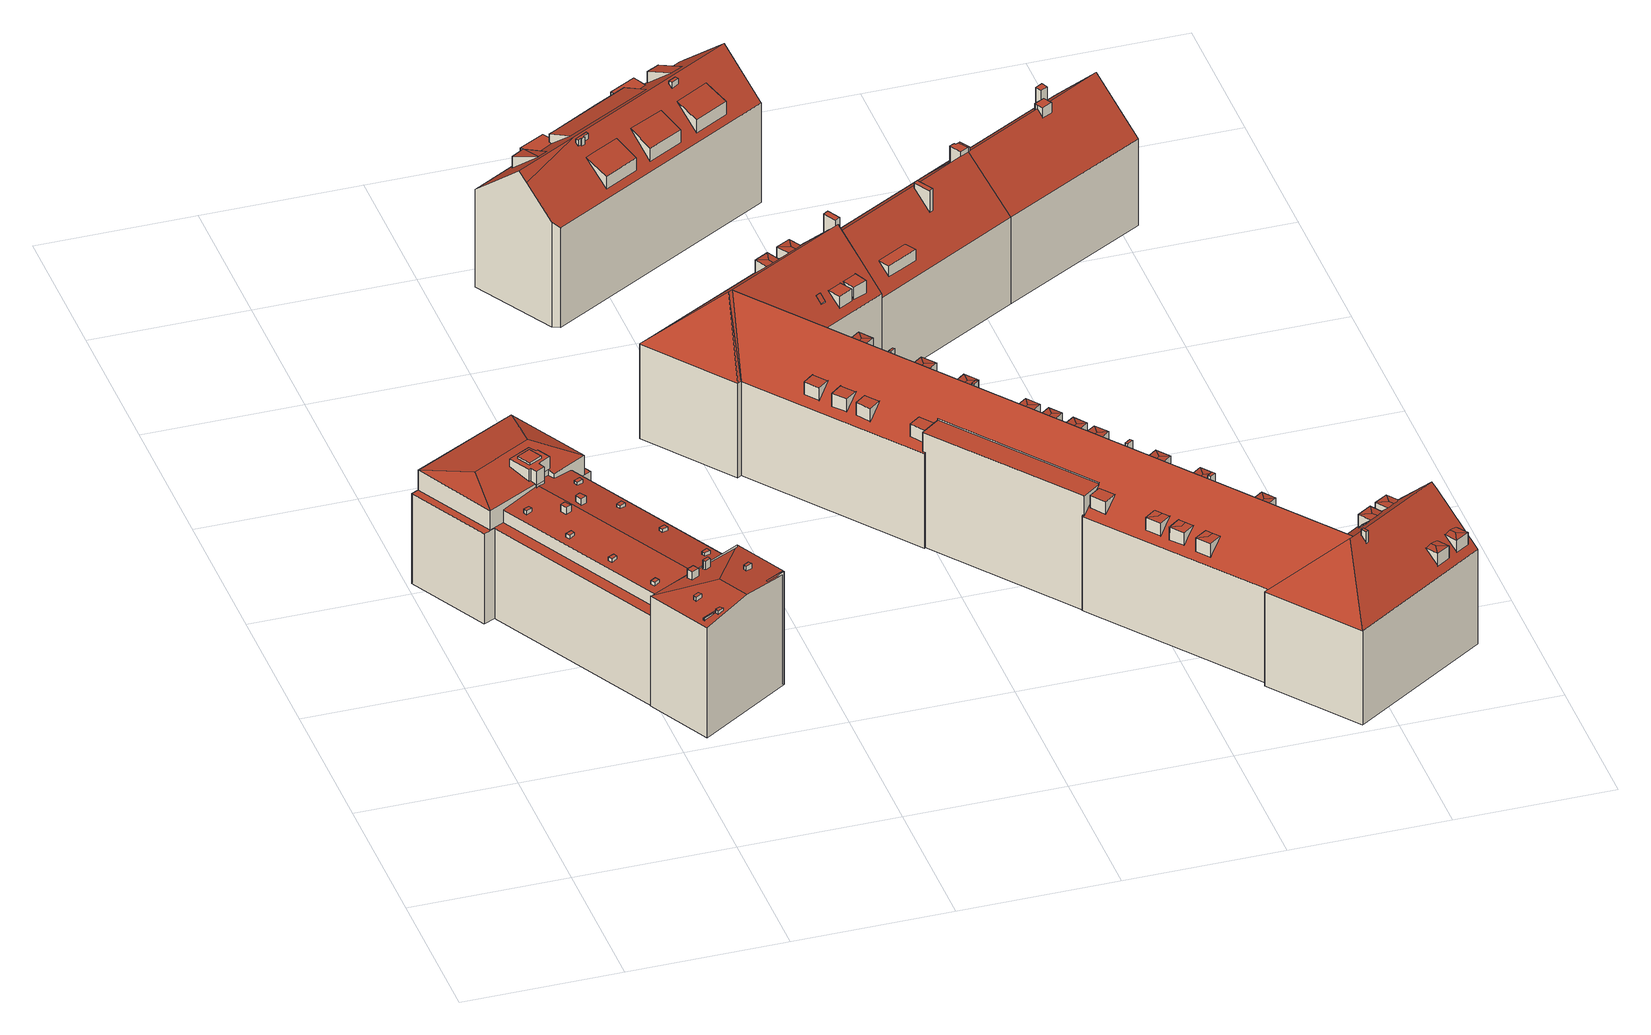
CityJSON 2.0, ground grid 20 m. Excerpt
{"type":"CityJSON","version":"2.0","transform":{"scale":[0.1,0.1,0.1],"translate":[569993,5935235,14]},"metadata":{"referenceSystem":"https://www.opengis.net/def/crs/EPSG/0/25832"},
"CityObjects":{
"building1":{"type":"Building","attributes":{"Grundfläche 2D":"685.254856","Grundhöhe NN":"14.426"},"children":["building1-1","building1-2","building1-3","building1-4","building1-5","building1-6","building1-7","building1-8","building1-9","building1-10","building1-11","building1-12","building1-13","building1-14","building1-15","building1-16","building1-17"],"geometry":[{"type":"MultiSurface","lod":"3","boundaries":[[[0,1,2,3,4,5,6,7,8,9,10,11],[12,13,14,15]],[[16,17,18,19]],[[19,18,20]],[[21,17,16]],[[22,20,18,17,21,23,24,25,26,27,28,29,30,31,32,33]],[[34,35,36,37,38,39,40,41,42,43]],[[34,44,45,36,35]],[[45,46,37,36]],[[47,48,49,50,51,52,53,54,55,56]],[[57,58,59,49,48,47,60,61]],[[62,63,64,65,66,67,68,69]],[[70,71,72,73,74,75,76,77]],[[1,0,28,27]],[[27,26,2,1]],[[25,24,78,4,3,2,26]],[[78,79,5,4]],[[79,80,6,5]],[[33,32,8,7,6,80]],[[9,8,32,31]],[[31,30,10,9]],[[29,11,10,30]],[[29,28,0,11]],[[43,42,81,82]],[[43,82,83,69,34]],[[42,41,84,81]],[[51,50,49,59,76,75,85,86,45,44,34,69,68]],[[46,45,86,87]],[[41,40,39,38,37,46,87,84]],[[62,69,83,88]],[[63,62,88,89]],[[64,63,89,90]],[[65,64,90,91]],[[72,71,92,93]],[[73,72,93,94]],[[74,73,94,95]],[[75,74,95,85]],[[16,19,65,91,92,71]],[[16,71,70,21]],[[58,57,61,24,23,21,70,77]],[[24,61,60,78]],[[79,78,60,47,56]],[[79,56,55,80]],[[80,55,54,33]],[[33,54,53,22]],[[67,66,20,22,53,52]],[[20,66,65,19]],[[58,77,76,59]],[[51,68,67,52]],[[89,88,83,82,81,84,87,86,85,95,94,93,92,91,90]]],"semantics":{"surfaces":[{"type":"RoofSurface"},{"type":"WallSurface"},{"type":"GroundSurface"}],"values":[0,0,0,0,0,0,0,0,0,0,0,0,1,1,1,1,1,1,1,1,1,1,1,1,1,1,1,1,1,1,1,1,1,1,1,1,1,1,1,1,1,1,1,1,1,1,1,1,2]}}]},
"building1-1":{"type":"BuildingInstallation","parents":["building1"],"geometry":[{"type":"MultiSurface","lod":"3","boundaries":[[[96,97,98,99]],[[99,98,100,101]],[[96,99,101,102]],[[97,96,102,103]],[[98,97,103,100]]],"semantics":{"surfaces":[{"type":"RoofSurface"},{"type":"WallSurface"}],"values":[0,1,1,1,1]}}]},
"building1-2":{"type":"BuildingInstallation","parents":["building1"],"geometry":[{"type":"MultiSurface","lod":"3","boundaries":[[[104,105,106,107]],[[107,106,108,109]],[[104,107,109,110]],[[105,104,110,111]],[[106,105,111,108]]],"semantics":{"surfaces":[{"type":"RoofSurface"},{"type":"WallSurface"}],"values":[0,1,1,1,1]}}]},
"building1-3":{"type":"BuildingInstallation","parents":["building1"],"geometry":[{"type":"MultiSurface","lod":"3","boundaries":[[[112,113,114,115]],[[115,114,116,117]],[[112,115,117,118]],[[113,112,118,119]],[[114,113,119,116]]],"semantics":{"surfaces":[{"type":"RoofSurface"},{"type":"WallSurface"}],"values":[0,1,1,1,1]}}]},
"building1-4":{"type":"BuildingInstallation","parents":["building1"],"geometry":[{"type":"MultiSurface","lod":"3","boundaries":[[[120,121,122,123]],[[123,122,124,125]],[[120,123,125,126]],[[121,120,126,127]],[[122,121,127,124]]],"semantics":{"surfaces":[{"type":"RoofSurface"},{"type":"WallSurface"}],"values":[0,1,1,1,1]}}]},
"building1-5":{"type":"BuildingInstallation","parents":["building1"],"geometry":[{"type":"MultiSurface","lod":"3","boundaries":[[[128,129,130,131]],[[131,130,132,133]],[[128,131,133,134]],[[134,135,129,128]],[[135,132,130,129]]],"semantics":{"surfaces":[{"type":"RoofSurface"},{"type":"WallSurface"}],"values":[0,1,1,1,1]}}]},
"building1-6":{"type":"BuildingInstallation","parents":["building1"],"geometry":[{"type":"MultiSurface","lod":"3","boundaries":[[[136,137,138,139]],[[139,138,140,141]],[[136,139,141,142]],[[137,136,142,143]],[[138,137,143,140]]],"semantics":{"surfaces":[{"type":"RoofSurface"},{"type":"WallSurface"}],"values":[0,1,1,1,1]}}]},
"building1-7":{"type":"BuildingInstallation","parents":["building1"],"geometry":[{"type":"MultiSurface","lod":"3","boundaries":[[[144,145,146,147]],[[147,146,148,149]],[[144,147,149,150]],[[145,144,150,151]],[[146,145,151,148]]],"semantics":{"surfaces":[{"type":"RoofSurface"},{"type":"WallSurface"}],"values":[0,1,1,1,1]}}]},
"building1-8":{"type":"BuildingInstallation","parents":["building1"],"geometry":[{"type":"MultiSurface","lod":"3","boundaries":[[[152,153,154,155]],[[155,154,156,157]],[[152,155,157,158]],[[153,152,158,159]],[[154,153,159,156]]],"semantics":{"surfaces":[{"type":"RoofSurface"},{"type":"WallSurface"}],"values":[0,1,1,1,1]}}]},
"building1-9":{"type":"BuildingInstallation","parents":["building1"],"geometry":[{"type":"MultiSurface","lod":"3","boundaries":[[[160,161,162,163]],[[163,162,164,165]],[[160,163,165,166]],[[161,160,166,167]],[[162,161,167,164]]],"semantics":{"surfaces":[{"type":"RoofSurface"},{"type":"WallSurface"}],"values":[0,1,1,1,1]}}]},
"building1-10":{"type":"BuildingInstallation","parents":["building1"],"geometry":[{"type":"MultiSurface","lod":"3","boundaries":[[[168,169,170,171]],[[171,170,172,173]],[[168,171,173,174]],[[169,168,174,175]],[[170,169,175,172]]],"semantics":{"surfaces":[{"type":"RoofSurface"},{"type":"WallSurface"}],"values":[0,1,1,1,1]}}]},
"building1-11":{"type":"BuildingInstallation","parents":["building1"],"geometry":[{"type":"MultiSurface","lod":"3","boundaries":[[[176,177,178,179]],[[179,178,180,181]],[[181,182,176,179]],[[177,176,182,183]],[[183,180,178,177]]],"semantics":{"surfaces":[{"type":"RoofSurface"},{"type":"WallSurface"}],"values":[0,1,1,1,1]}}]},
"building1-12":{"type":"BuildingInstallation","parents":["building1"],"geometry":[{"type":"MultiSurface","lod":"3","boundaries":[[[184,185,186,187]],[[187,186,188,189]],[[184,187,189,190]],[[185,184,190,191]],[[186,185,191,188]]],"semantics":{"surfaces":[{"type":"RoofSurface"},{"type":"WallSurface"}],"values":[0,1,1,1,1]}}]},
"building1-13":{"type":"BuildingInstallation","parents":["building1"],"geometry":[{"type":"MultiSurface","lod":"3","boundaries":[[[192,193,194,195]],[[196,197,193,192]],[[194,193,197,198]],[[198,199,195,194]],[[196,192,195,199,200]]],"semantics":{"surfaces":[{"type":"RoofSurface"},{"type":"WallSurface"}],"values":[0,1,1,1,1]}}]},
"building1-14":{"type":"BuildingInstallation","parents":["building1"],"geometry":[{"type":"MultiSurface","lod":"3","boundaries":[[[201,202,203,204]],[[204,203,205,206]],[[201,204,206,207]],[[202,201,207,208]],[[203,202,208,205]]],"semantics":{"surfaces":[{"type":"RoofSurface"},{"type":"WallSurface"}],"values":[0,1,1,1,1]}}]},
"building1-15":{"type":"BuildingInstallation","parents":["building1"],"geometry":[{"type":"MultiSurface","lod":"3","boundaries":[[[209,210,211,210,199,198,212,213,214,215]],[[216,217,218,219,220,221,222,223]],[[224,225,39,226,227,223,222,221,220,219]],[[40,228,216,223]],[[40,223,227]],[[218,217,216,228,229,230]],[[214,231,209,215]],[[210,209,231,232]],[[232,233,211,210]],[[233,232,200,199,210,211]]],"semantics":{"surfaces":[{"type":"RoofSurface"},{"type":"WallSurface"}],"values":[0,0,1,1,1,1,1,1,1,1]}}]},
"building1-16":{"type":"BuildingInstallation","parents":["building1"],"geometry":[{"type":"MultiSurface","lod":"3","boundaries":[[[234,235,236,237]],[[237,236,238,239]],[[234,237,239,240]],[[235,234,240,241]],[[236,235,241,238]]],"semantics":{"surfaces":[{"type":"RoofSurface"},{"type":"WallSurface"}],"values":[0,1,1,1,1]}}]},
"building1-17":{"type":"BuildingInstallation","parents":["building1"],"geometry":[{"type":"MultiSurface","lod":"3","boundaries":[[[242,243,244,245]],[[243,242,14,13]],[[244,243,13,12]],[[245,244,12,15]],[[242,245,15,14]]],"semantics":{"surfaces":[{"type":"RoofSurface"},{"type":"WallSurface"}],"values":[0,1,1,1,1]}}]},
"building2":{"type":"Building","attributes":{"Grundfläche 2D":"443.828405","Grundhöhe NN":"14.239"},"children":["building2-1","building2-2","building2-3","building2-4","building2-5","building2-6","building2-7"],"geometry":[{"type":"MultiSurface","lod":"3","boundaries":[[[246,247,248,249]],[[250,251,252]],[[251,250,253,254,255,256,257],[258,249,248,259],[260,261,262,263,264],[265,266,267,268]],[[269,270,271,272,273,274,275,276,277,278,252,251,257,279,280,281],[282,283,284,285,286,287,288,289,290,291,292,293]],[[294,282,293,295,296,297]],[[262,298,299,264,263]],[[300,301,268,267]],[[248,247,259]],[[258,246,249]],[[258,259,247,246]],[[286,285,302,303,294,297,296,295,304,305,290,289]],[[283,282,294,303]],[[292,304,295,293]],[[264,299,260]],[[298,262,261]],[[299,298,261,260]],[[301,300,266,265]],[[265,268,301]],[[300,267,266]],[[253,250,252,278,277,306,307]],[[254,253,307,308]],[[255,254,308,309]],[[310,279,257,256,255,309,311]],[[280,279,310,312]],[[281,280,312,313]],[[269,281,313,314]],[[270,269,314,315]],[[271,270,315,316]],[[272,271,316,317]],[[273,272,317,318]],[[274,273,318,319]],[[275,274,319,320]],[[276,275,320,321]],[[277,276,321,306]],[[308,307,306,321,320,319,318,317,316,315,314,313,312,310,311,309]]],"semantics":{"surfaces":[{"type":"RoofSurface"},{"type":"WallSurface"},{"type":"GroundSurface"}],"values":[0,0,0,0,0,0,0,1,1,1,1,1,1,1,1,1,1,1,1,1,1,1,1,1,1,1,1,1,1,1,1,1,1,1,2]}}]},
"building2-1":{"type":"BuildingInstallation","parents":["building2"],"geometry":[{"type":"MultiSurface","lod":"3","boundaries":[[[322,323,288,287]],[[286,289,323,322]],[[289,288,323]],[[286,322,287]]],"semantics":{"surfaces":[{"type":"RoofSurface"},{"type":"WallSurface"}],"values":[0,1,1,1]}}]},
"building2-2":{"type":"BuildingInstallation","parents":["building2"],"geometry":[{"type":"MultiSurface","lod":"3","boundaries":[[[324,325,283,303,302,326,327]],[[285,273,274,326,302]],[[274,275,327,326]],[[275,276,325,324,327]]],"semantics":{"surfaces":[{"type":"RoofSurface"},{"type":"WallSurface"}],"values":[0,1,1,1]}}]},
"building2-3":{"type":"BuildingInstallation","parents":["building2"],"geometry":[{"type":"MultiSurface","lod":"3","boundaries":[[[328,329,330,331]],[[330,332,333,331]],[[333,334,328,331]],[[329,328,334,335]],[[335,332,330,329]]],"semantics":{"surfaces":[{"type":"RoofSurface"},{"type":"WallSurface"}],"values":[0,1,1,1,1]}}]},
"building2-4":{"type":"BuildingInstallation","parents":["building2"],"geometry":[{"type":"MultiSurface","lod":"3","boundaries":[[[336,337,338,339]],[[339,340,336]],[[337,341,338]],[[340,342,336]],[[337,336,342,341]]],"semantics":{"surfaces":[{"type":"RoofSurface"},{"type":"WallSurface"}],"values":[0,0,1,1,1]}}]},
"building2-5":{"type":"BuildingInstallation","parents":["building2"],"geometry":[{"type":"MultiSurface","lod":"3","boundaries":[[[343,344,345,346,347,348,349,350]],[[351,352,345,344]],[[352,353,346,345]],[[347,346,353,354]],[[354,355,348,347]],[[355,356,349,348]],[[356,357,350,349]],[[343,350,357,358]],[[358,351,344,343]]],"semantics":{"surfaces":[{"type":"RoofSurface"},{"type":"WallSurface"}],"values":[0,1,1,1,1,1,1,1,1]}}]},
"building2-6":{"type":"BuildingInstallation","parents":["building2"],"geometry":[{"type":"MultiSurface","lod":"3","boundaries":[[[359,360,361,362]],[[360,363,361]],[[362,364,359]],[[360,359,364,363]]],"semantics":{"surfaces":[{"type":"RoofSurface"},{"type":"WallSurface"}],"values":[0,1,1,1]}}]},
"building2-7":{"type":"BuildingInstallation","parents":["building2"],"geometry":[{"type":"MultiSurface","lod":"3","boundaries":[[[304,292,365,366,367,305]],[[269,270,366,365]],[[270,271,367,366]],[[271,272,290,305,367]]],"semantics":{"surfaces":[{"type":"RoofSurface"},{"type":"WallSurface"}],"values":[0,1,1,1]}}]},
"building3":{"type":"Building","attributes":{"Grundfläche 2D":"1635.325269","Grundhöhe NN":"14.559"},"children":["building3-1","building3-2","building3-3","building3-4","building3-5","building3-6","building3-7","building3-8","building3-9","building3-10","building3-11","building3-12","building3-13","building3-14","building3-15","building3-16","building3-17","building3-18","building3-19","building3-20","building3-21","building3-22","building3-23","building3-24","building3-25","building3-26","building3-27","building3-28","building3-29","building3-30","building3-31","building3-32","building3-33","building3-34","building3-35","building3-36","building3-37","building3-38","building3-39","building3-40","building3-41"],"geometry":[{"type":"Solid","lod":"3","boundaries":[[[[368,369,370,371,372,373]],[[374,375,376,373,372]],[[373,376,377,378,379,380,381,382,383,384,385,386,387,388,389,390,391,392,393,394]],[[393,395,396,394]],[[397,398,399,400,401,394,396]],[[402,401,400]],[[403,394,401]],[[404,405,406,373,394,403,407,408,409,410,411,412,413,414]],[[415,368,406]],[[406,368,373]],[[369,368,415]],[[403,401,402]],[[416,417,418,413,419,420,410]],[[421,404,414,418,417,416,409,408,422]],[[414,413,418]],[[410,409,416]],[[375,374,372,371,370,423,424]],[[376,375,424,425]],[[377,376,425,426]],[[378,377,426,427]],[[379,378,427,428]],[[380,379,428,429]],[[381,380,429,430]],[[382,381,430,431]],[[383,382,431,432]],[[384,383,432,433]],[[385,384,433,434]],[[386,385,434,435]],[[387,386,435,436]],[[388,387,436,437]],[[389,388,437,438]],[[390,389,438,439]],[[391,390,439,440]],[[392,391,440,441]],[[393,392,441,442]],[[395,393,442,443]],[[399,398,397,396,395,443,444]],[[400,399,444,445]],[[402,400,445,446]],[[403,402,446,447]],[[407,403,447,448]],[[408,407,448,422]],[[420,411,410]],[[411,420,419,412]],[[419,413,412]],[[405,404,421,449]],[[406,405,449,450]],[[415,406,450,451]],[[369,415,451,452]],[[370,369,452,423]],[[434,433,432,431,430,429,428,427,426,425,424,423,452,451,450,449,421,422,448,447,446,445,444,443,442,441,440,439,438,437,436,435]]]],"semantics":{"surfaces":[{"type":"RoofSurface"},{"type":"WallSurface"},{"type":"GroundSurface"}],"values":[[0,0,0,0,0,0,0,0,0,0,0,0,0,1,1,1,1,1,1,1,1,1,1,1,1,1,1,1,1,1,1,1,1,1,1,1,1,1,1,1,1,1,1,1,1,1,1,1,1,1,2]]}}]},
"building3-1":{"type":"BuildingInstallation","parents":["building3"],"geometry":[{"type":"MultiSurface","lod":"3","boundaries":[[[453,454,455,456,457]],[[455,458,456]],[[457,459,453]],[[458,455,454,453,459,460]]],"semantics":{"surfaces":[{"type":"RoofSurface"},{"type":"WallSurface"}],"values":[0,1,1,1]}}]},
"building3-2":{"type":"BuildingInstallation","parents":["building3"],"geometry":[{"type":"MultiSurface","lod":"3","boundaries":[[[461,462,463,464,465,466,467]],[[468,466,465]],[[469,470,463,462,461]],[[463,470,378,379,468,465,464]]],"semantics":{"surfaces":[{"type":"RoofSurface"},{"type":"WallSurface"}],"values":[0,1,1,1]}}]},
"building3-3":{"type":"BuildingInstallation","parents":["building3"],"geometry":[{"type":"MultiSurface","lod":"3","boundaries":[[[471,472,473,474,475]],[[476,472,471,475]],[[474,473,477,478]],[[472,476,479,480]],[[480,477,473,472]]],"semantics":{"surfaces":[{"type":"RoofSurface"},{"type":"WallSurface"}],"values":[0,0,1,1,1]}}]},
"building3-4":{"type":"BuildingInstallation","parents":["building3"],"geometry":[{"type":"MultiSurface","lod":"3","boundaries":[[[481,482,483,484,485]],[[486,482,481,485]],[[484,483,487,488]],[[482,486,489,490]],[[490,487,483,482]]],"semantics":{"surfaces":[{"type":"RoofSurface"},{"type":"WallSurface"}],"values":[0,0,1,1,1]}}]},
"building3-5":{"type":"BuildingInstallation","parents":["building3"],"geometry":[{"type":"MultiSurface","lod":"3","boundaries":[[[491,492,493,494]],[[494,493,495,496]],[[491,494,496,497]],[[492,491,497,498]],[[493,492,498,495]]],"semantics":{"surfaces":[{"type":"RoofSurface"},{"type":"WallSurface"}],"values":[0,1,1,1,1]}}]},
"building3-6":{"type":"BuildingInstallation","parents":["building3"],"geometry":[{"type":"MultiSurface","lod":"3","boundaries":[[[499,500,501,502]],[[500,503,501]],[[502,504,499]],[[500,499,504,503]]],"semantics":{"surfaces":[{"type":"RoofSurface"},{"type":"WallSurface"}],"values":[0,1,1,1]}}]},
"building3-7":{"type":"BuildingInstallation","parents":["building3"],"geometry":[{"type":"MultiSurface","lod":"3","boundaries":[[[505,506,507,508]],[[506,505,509]],[[509,505,508,510,511,512]],[[513,507,506]],[[511,514,509,512]],[[506,509,514,513]]],"semantics":{"surfaces":[{"type":"RoofSurface"},{"type":"WallSurface"}],"values":[0,0,0,1,1,1]}}]},
"building3-8":{"type":"BuildingInstallation","parents":["building3"],"geometry":[{"type":"MultiSurface","lod":"3","boundaries":[[[515,516,517,518]],[[516,519,517]],[[518,520,515]],[[516,515,520,519]]],"semantics":{"surfaces":[{"type":"RoofSurface"},{"type":"WallSurface"}],"values":[0,1,1,1]}}]},
"building3-9":{"type":"BuildingInstallation","parents":["building3"],"geometry":[{"type":"MultiSurface","lod":"3","boundaries":[[[521,522,523,524,525]],[[523,522,526]],[[526,522,521,527,528]],[[529,524,523]],[[530,526,528]],[[530,529,523,526]]],"semantics":{"surfaces":[{"type":"RoofSurface"},{"type":"WallSurface"}],"values":[0,0,0,1,1,1]}}]},
"building3-10":{"type":"BuildingInstallation","parents":["building3"],"geometry":[{"type":"MultiSurface","lod":"3","boundaries":[[[531,532,533]],[[534,535,532,531,536,537]],[[533,532,535,538]],[[539,540,541,534,537,536,531]],[[542,533,538]],[[531,533,542,539]]],"semantics":{"surfaces":[{"type":"RoofSurface"},{"type":"WallSurface"}],"values":[0,0,0,1,1,1]}}]},
"building3-11":{"type":"BuildingInstallation","parents":["building3"],"geometry":[{"type":"MultiSurface","lod":"3","boundaries":[[[543,544,545,546,547]],[[545,544,548]],[[548,544,543,549,550]],[[551,546,545]],[[552,548,550]],[[545,548,552,551]]],"semantics":{"surfaces":[{"type":"RoofSurface"},{"type":"WallSurface"}],"values":[0,0,0,1,1,1]}}]},
"building3-12":{"type":"BuildingInstallation","parents":["building3"],"geometry":[{"type":"MultiSurface","lod":"3","boundaries":[[[553,554,555,556]],[[554,553,557]],[[557,553,556,558]],[[559,555,554]],[[560,557,558]],[[560,559,554,557]]],"semantics":{"surfaces":[{"type":"RoofSurface"},{"type":"WallSurface"}],"values":[0,0,0,1,1,1]}}]},
"building3-13":{"type":"BuildingInstallation","parents":["building3"],"geometry":[{"type":"MultiSurface","lod":"3","boundaries":[[[561,562,563,564,565]],[[563,562,566]],[[566,562,561,567,568]],[[569,564,563]],[[568,570,566]],[[570,569,563,566]]],"semantics":{"surfaces":[{"type":"RoofSurface"},{"type":"WallSurface"}],"values":[0,0,0,1,1,1]}}]},
"building3-14":{"type":"BuildingInstallation","parents":["building3"],"geometry":[{"type":"MultiSurface","lod":"3","boundaries":[[[571,572,573,574,575]],[[573,572,576]],[[576,572,571,577,578]],[[573,579,574]],[[578,580,576]],[[573,576,580,579]]],"semantics":{"surfaces":[{"type":"RoofSurface"},{"type":"WallSurface"}],"values":[0,0,0,1,1,1]}}]},
"building3-15":{"type":"BuildingInstallation","parents":["building3"],"geometry":[{"type":"MultiSurface","lod":"3","boundaries":[[[581,582,583,584,585,586]],[[587,583,582,581]],[[588,589,586,585,584]],[[583,587,590,591]],[[591,588,584,583]]],"semantics":{"surfaces":[{"type":"RoofSurface"},{"type":"WallSurface"}],"values":[0,0,1,1,1]}}]},
"building3-16":{"type":"BuildingInstallation","parents":["building3"],"geometry":[{"type":"MultiSurface","lod":"3","boundaries":[[[592,593,594,595,596]],[[596,595,597]],[[597,595,594,598,599]],[[592,596,600]],[[601,597,599]],[[601,600,596,597]]],"semantics":{"surfaces":[{"type":"RoofSurface"},{"type":"WallSurface"}],"values":[0,0,0,1,1,1]}}]},
"building3-17":{"type":"BuildingInstallation","parents":["building3"],"geometry":[{"type":"MultiSurface","lod":"3","boundaries":[[[602,603,604,605]],[[603,602,606]],[[607,606,602,605]],[[603,608,609,604]],[[606,607,610,611]],[[611,608,603,606]]],"semantics":{"surfaces":[{"type":"RoofSurface"},{"type":"WallSurface"}],"values":[0,0,0,1,1,1]}}]},
"building3-18":{"type":"BuildingInstallation","parents":["building3"],"geometry":[{"type":"MultiSurface","lod":"3","boundaries":[[[612,613,614,615]],[[613,616,614]],[[615,617,612]],[[613,612,617,616]]],"semantics":{"surfaces":[{"type":"RoofSurface"},{"type":"WallSurface"}],"values":[0,1,1,1]}}]},
"building3-19":{"type":"BuildingInstallation","parents":["building3"],"geometry":[{"type":"MultiSurface","lod":"3","boundaries":[[[618,619,620]],[[621,622,623,620,619,624]],[[625,624,619,618,626,627]],[[628,629,618,620]],[[626,618,629]],[[620,623,622,630,628]]],"semantics":{"surfaces":[{"type":"RoofSurface"},{"type":"WallSurface"}],"values":[0,0,0,1,1,1]}}]},
"building3-20":{"type":"BuildingInstallation","parents":["building3"],"geometry":[{"type":"MultiSurface","lod":"3","boundaries":[[[631,632,633,634]],[[632,631,635]],[[635,631,634,636]],[[637,633,632]],[[638,635,636]],[[638,637,632,635]]],"semantics":{"surfaces":[{"type":"RoofSurface"},{"type":"WallSurface"}],"values":[0,0,0,1,1,1]}}]},
"building3-21":{"type":"BuildingInstallation","parents":["building3"],"geometry":[{"type":"MultiSurface","lod":"3","boundaries":[[[639,640,641]],[[640,639,642,643]],[[641,640,643,644]],[[642,639,645]],[[646,641,644]],[[646,645,639,641]]],"semantics":{"surfaces":[{"type":"RoofSurface"},{"type":"WallSurface"}],"values":[0,0,0,1,1,1]}}]},
"building3-22":{"type":"BuildingInstallation","parents":["building3"],"geometry":[{"type":"MultiSurface","lod":"3","boundaries":[[[647,648,649,650]],[[648,647,651]],[[651,647,650,652]],[[649,648,653]],[[651,652,654]],[[648,651,654,653]]],"semantics":{"surfaces":[{"type":"RoofSurface"},{"type":"WallSurface"}],"values":[0,0,0,1,1,1]}}]},
"building3-23":{"type":"BuildingInstallation","parents":["building3"],"geometry":[{"type":"MultiSurface","lod":"3","boundaries":[[[655,656,657,658,659]],[[657,656,660]],[[660,656,655,661,662]],[[663,658,657]],[[660,662,664]],[[664,663,657,660]]],"semantics":{"surfaces":[{"type":"RoofSurface"},{"type":"WallSurface"}],"values":[0,0,0,1,1,1]}}]},
"building3-24":{"type":"BuildingInstallation","parents":["building3"],"geometry":[{"type":"MultiSurface","lod":"3","boundaries":[[[665,666,667,668]],[[666,665,669]],[[669,665,668,670]],[[666,671,667]],[[670,672,669]],[[666,669,672,671]]],"semantics":{"surfaces":[{"type":"RoofSurface"},{"type":"WallSurface"}],"values":[0,0,0,1,1,1]}}]},
"building3-25":{"type":"BuildingInstallation","parents":["building3"],"geometry":[{"type":"MultiSurface","lod":"3","boundaries":[[[673,674,675,676]],[[674,677,675]],[[676,678,673]],[[674,673,678,677]]],"semantics":{"surfaces":[{"type":"RoofSurface"},{"type":"WallSurface"}],"values":[0,1,1,1]}}]},
"building3-26":{"type":"BuildingInstallation","parents":["building3"],"geometry":[{"type":"MultiSurface","lod":"3","boundaries":[[[679,680,681,682,683]],[[683,682,684]],[[684,682,681,685,686]],[[687,688,679,683]],[[684,686,689]],[[687,683,684,689,690]]],"semantics":{"surfaces":[{"type":"RoofSurface"},{"type":"WallSurface"}],"values":[0,0,0,1,1,1]}}]},
"building3-27":{"type":"BuildingInstallation","parents":["building3"],"geometry":[{"type":"MultiSurface","lod":"3","boundaries":[[[691,692,693,694]],[[694,693,695,696]],[[691,694,696,697]],[[692,691,697,698]],[[693,692,698,695]]],"semantics":{"surfaces":[{"type":"RoofSurface"},{"type":"WallSurface"}],"values":[0,1,1,1,1]}}]},
"building3-28":{"type":"BuildingInstallation","parents":["building3"],"geometry":[{"type":"MultiSurface","lod":"3","boundaries":[[[699,700,701,702]],[[702,701,703,704]],[[702,704,699]],[[700,703,701]]],"semantics":{"surfaces":[{"type":"RoofSurface"},{"type":"WallSurface"}],"values":[0,1,1,1]}}]},
"building3-29":{"type":"BuildingInstallation","parents":["building3"],"geometry":[{"type":"MultiSurface","lod":"3","boundaries":[[[705,706,707,708,709]],[[710,708,707]],[[711,705,709]],[[705,711,382,383,710,707,706]]],"semantics":{"surfaces":[{"type":"RoofSurface"},{"type":"WallSurface"}],"values":[0,1,1,1]}}]},
"building3-30":{"type":"BuildingInstallation","parents":["building3"],"geometry":[{"type":"MultiSurface","lod":"3","boundaries":[[[712,713,714,715]],[[715,714,716,717]],[[712,715,717,718]],[[713,712,718,719]],[[714,713,719,716]]],"semantics":{"surfaces":[{"type":"RoofSurface"},{"type":"WallSurface"}],"values":[0,1,1,1,1]}}]},
"building3-31":{"type":"BuildingInstallation","parents":["building3"],"geometry":[{"type":"MultiSurface","lod":"3","boundaries":[[[720,721,722,723]],[[723,722,724,725]],[[720,723,725,726]],[[721,720,726,727]],[[722,721,727,724]]],"semantics":{"surfaces":[{"type":"RoofSurface"},{"type":"WallSurface"}],"values":[0,1,1,1,1]}}]},
"building3-32":{"type":"BuildingInstallation","parents":["building3"],"geometry":[{"type":"MultiSurface","lod":"3","boundaries":[[[728,729,730,731,732]],[[732,731,733,734]],[[728,732,734,735]],[[729,728,735,736]],[[730,729,736,737]],[[731,730,737,733]]],"semantics":{"surfaces":[{"type":"RoofSurface"},{"type":"WallSurface"}],"values":[0,1,1,1,1,1]}}]},
"building3-33":{"type":"BuildingInstallation","parents":["building3"],"geometry":[{"type":"MultiSurface","lod":"3","boundaries":[[[738,739,740,741]],[[742,743,740,739]],[[741,740,743]],[[738,742,739]]],"semantics":{"surfaces":[{"type":"RoofSurface"},{"type":"WallSurface"}],"values":[0,1,1,1]}}]},
"building3-34":{"type":"BuildingInstallation","parents":["building3"],"geometry":[{"type":"MultiSurface","lod":"3","boundaries":[[[744,745,746,747,748]],[[744,748,749,750]],[[748,747,751,749]],[[745,746,745,744,750,752]],[[747,746,745,751]]],"semantics":{"surfaces":[{"type":"RoofSurface"},{"type":"WallSurface"}],"values":[0,1,1,1,1]}}]},
"building3-35":{"type":"BuildingInstallation","parents":["building3"],"geometry":[{"type":"MultiSurface","lod":"3","boundaries":[[[753,754,755,756]],[[756,755,757,758]],[[753,756,758,759]],[[754,753,759,760]],[[755,754,760,757]]],"semantics":{"surfaces":[{"type":"RoofSurface"},{"type":"WallSurface"}],"values":[0,1,1,1,1]}}]},
"building3-36":{"type":"BuildingInstallation","parents":["building3"],"geometry":[{"type":"MultiSurface","lod":"3","boundaries":[[[761,762,763,764]],[[762,761,765,766]],[[764,763,767,768]],[[761,764,768,765]],[[763,762,766,767]]],"semantics":{"surfaces":[{"type":"RoofSurface"},{"type":"WallSurface"}],"values":[0,1,1,1,1]}}]},
"building3-37":{"type":"BuildingInstallation","parents":["building3"],"geometry":[{"type":"MultiSurface","lod":"3","boundaries":[[[769,770,771,772]],[[772,771,773,774]],[[769,772,774,775]],[[770,769,775,776]],[[771,770,776,773]]],"semantics":{"surfaces":[{"type":"RoofSurface"},{"type":"WallSurface"}],"values":[0,1,1,1,1]}}]},
"building3-38":{"type":"BuildingInstallation","parents":["building3"],"geometry":[{"type":"MultiSurface","lod":"3","boundaries":[[[777,778,779,780,781,782]],[[783,781,780]],[[777,782,784]],[[784,386,387,783,780,779,778,777]]],"semantics":{"surfaces":[{"type":"RoofSurface"},{"type":"WallSurface"}],"values":[0,1,1,1]}}]},
"building3-39":{"type":"BuildingInstallation","parents":["building3"],"geometry":[{"type":"MultiSurface","lod":"3","boundaries":[[[785,786,787,788]],[[789,790,788,787]],[[790,791,785,788]],[[786,785,791,792]],[[787,786,792,789]]],"semantics":{"surfaces":[{"type":"RoofSurface"},{"type":"WallSurface"}],"values":[0,1,1,1,1]}}]},
"building3-40":{"type":"BuildingInstallation","parents":["building3"],"geometry":[{"type":"MultiSurface","lod":"3","boundaries":[[[793,794,795,796]],[[796,795,797,798]],[[798,799,793,796]],[[794,793,799,800]],[[800,797,795,794]]],"semantics":{"surfaces":[{"type":"RoofSurface"},{"type":"WallSurface"}],"values":[0,1,1,1,1]}}]},
"building3-41":{"type":"BuildingInstallation","parents":["building3"],"geometry":[{"type":"MultiSurface","lod":"3","boundaries":[[[801,802,803,804,805]],[[801,805,806]],[[807,804,803]],[[808,806,805]],[[808,390,391,807,803,802,801,806]]],"semantics":{"surfaces":[{"type":"RoofSurface"},{"type":"WallSurface"}],"values":[0,0,1,1,1]}}]},
"building4":{"type":"Building","attributes":{"Grundfläche 2D":"294.231020","Grundhöhe NN":"14.480"},"children":["building4-1","building4-2","building4-3","building4-4"],"geometry":[{"type":"Solid","lod":"3","boundaries":[[[[809,810,811,812,813,814,815,816,817,818,819]],[[820,821,822,814,813,812,811,810,809]],[[818,817,823,824]],[[821,820,809,819,818,824,825]],[[822,821,825,826]],[[817,816,815,814,822,826,823]],[[825,824,823,826]]]],"semantics":{"surfaces":[{"type":"RoofSurface"},{"type":"WallSurface"},{"type":"GroundSurface"}],"values":[[0,0,1,1,1,1,2]]}}]},
"building4-1":{"type":"BuildingInstallation","parents":["building4"],"geometry":[{"type":"MultiSurface","lod":"3","boundaries":[[[827,828,829,830,831,832]],[[827,832,814,815]],[[828,827,815,833]],[[829,828,833,834,835]],[[835,836,830,829]],[[830,836,837,831]],[[814,832,831,837]]],"semantics":{"surfaces":[{"type":"RoofSurface"},{"type":"WallSurface"}],"values":[0,1,1,1,1,1,1]}}]},
"building4-2":{"type":"BuildingInstallation","parents":["building4"],"geometry":[{"type":"MultiSurface","lod":"3","boundaries":[[[838,839,840,841]],[[839,838,819,809]],[[809,810,840,839]],[[841,840,810,842]],[[842,819,838,841]]],"semantics":{"surfaces":[{"type":"RoofSurface"},{"type":"WallSurface"}],"values":[0,1,1,1,1]}}]},
"building4-3":{"type":"BuildingInstallation","parents":["building4"],"geometry":[{"type":"MultiSurface","lod":"3","boundaries":[[[843,844,845,846]],[[847,848,844,843]],[[845,844,848]],[[847,843,846]]],"semantics":{"surfaces":[{"type":"RoofSurface"},{"type":"WallSurface"}],"values":[0,1,1,1]}}]},
"building4-4":{"type":"BuildingInstallation","parents":["building4"],"geometry":[{"type":"MultiSurface","lod":"3","boundaries":[[[849,850,851,852]],[[852,851,853,854]],[[849,852,854,855]],[[850,849,855,856]],[[851,850,856,853]]],"semantics":{"surfaces":[{"type":"RoofSurface"},{"type":"WallSurface"}],"values":[0,1,1,1,1]}}]},
"building5":{"type":"Building","attributes":{"Grundfläche 2D":"282.024015","Grundhöhe NN":"14.476"},"children":["building5-1","building5-2","building5-3"],"geometry":[{"type":"Solid","lod":"3","boundaries":[[[[857,858,859,860,861,817,815,814,862,858]],[[814,863,822,864,860,859,858,862]],[[822,863,814,815,817,823,826]],[[864,822,826,865]],[[861,860,864,865,866]],[[817,861,866,823]],[[826,823,866,865]]]],"semantics":{"surfaces":[{"type":"RoofSurface"},{"type":"WallSurface"},{"type":"GroundSurface"}],"values":[[0,0,1,1,1,1,2]]}}]},
"building5-1":{"type":"BuildingInstallation","parents":["building5"],"geometry":[{"type":"MultiSurface","lod":"3","boundaries":[[[827,832,867,868]],[[867,832,814,862]],[[868,867,862,857]],[[827,868,857,815]],[[832,827,815,814]]],"semantics":{"surfaces":[{"type":"RoofSurface"},{"type":"WallSurface"}],"values":[0,1,1,1,1]}}]},
"building5-2":{"type":"BuildingInstallation","parents":["building5"],"geometry":[{"type":"MultiSurface","lod":"3","boundaries":[[[869,870,871,872]],[[873,874,872,871]],[[869,872,874,875]],[[870,869,875,876]],[[876,873,871,870]]],"semantics":{"surfaces":[{"type":"RoofSurface"},{"type":"WallSurface"}],"values":[0,1,1,1,1]}}]},
"building5-3":{"type":"BuildingInstallation","parents":["building5"],"geometry":[{"type":"MultiSurface","lod":"3","boundaries":[[[877,878,879,880,881,882]],[[878,877,883,884]],[[884,858,879,878]],[[880,879,858,885]],[[882,881,880,885,886,887]],[[883,877,882,887,859]]],"semantics":{"surfaces":[{"type":"RoofSurface"},{"type":"WallSurface"}],"values":[0,1,1,1,1,1]}}]}
},
"vertices":[
[114,586,176],[129,559,176],[131,560,176],[135,554,176],[136,552,176],[147,558,176],[143,567,176],[157,575,176],[159,576,176],[150,593,176],[148,592,176],[142,601,176],[149,576,176],[132,567,176],[123,584,176],[140,593,176],[15,621,158],[71,584,168],[149,626,169],[151,694,158],[206,591,158],[69,519,157],[162,567,157],[133,553,157],[135,554,157],[134,555,158],[131,560,159],[129,559,159],[114,586,165],[142,601,165],[148,592,163],[150,593,163],[159,576,159],[157,575,159],[318,365,158],[316,361,159],[274,295,166],[295,256,166],[342,286,160],[349,291,159],[350,291,159],[351,292,159],[349,296,159],[353,298,158],[193,298,158],[192,298,158],[234,217,158],[139,554,154],[168,500,154],[257,333,154],[262,335,153],[305,358,148],[187,581,148],[162,567,151],[157,575,151],[143,567,153],[147,558,153],[133,553,153],[88,529,148],[206,305,148],[136,552,153],[135,554,153],[200,588,130],[215,596,130],[161,699,130],[151,694,130],[206,591,130],[187,581,130],[305,358,130],[318,365,130],[69,519,130],[15,621,130],[6,617,130],[60,514,130],[75,521,130],[193,298,130],[206,305,130],[88,529,130],[136,552,157],[147,558,157],[143,567,159],[349,296,4],[353,298,4],[318,365,4],[351,292,4],[193,298,4],[192,298,4],[234,217,4],[200,588,4],[215,596,4],[161,699,4],[151,694,4],[15,621,4],[6,617,4],[60,514,4],[75,521,4],
[223,491,154],[220,496,154],[213,492,154],[216,487,154],[213,492,150],[216,487,150],[223,491,149],[220,496,149],
[284,375,154],[277,371,154],[279,367,154],[287,370,154],[279,367,150],[287,370,149],[284,375,149],[277,371,150],
[117,513,155],[115,517,155],[108,514,155],[110,509,155],[108,514,149],[110,509,149],[117,513,150],[115,517,150],
[152,492,162],[159,495,162],[154,503,162],[148,500,162],[154,503,153],[148,500,152],[152,492,152],[159,495,153],
[174,503,162],[181,507,162],[176,515,162],[170,512,162],[176,515,152],[170,512,153],[174,503,153],[181,507,152],
[213,332,154],[210,337,154],[203,333,154],[206,328,154],[203,333,149],[206,328,149],[213,332,150],[210,337,150],
[247,427,154],[255,430,154],[252,435,154],[245,432,154],[252,435,149],[245,432,150],[247,427,150],[255,430,149],
[179,397,154],[171,393,154],[174,388,154],[181,392,154],[174,388,149],[181,392,150],[179,397,150],[171,393,149],
[149,452,154],[147,457,154],[139,453,154],[142,448,154],[139,453,149],[142,448,149],[149,452,150],[147,457,150],
[183,547,154],[191,551,154],[189,556,154],[181,552,154],[189,556,149],[181,552,150],[183,547,150],[191,551,149],
[272,334,172],[265,330,172],[267,326,172],[274,330,172],[267,326,160],[274,330,160],[272,334,159],[265,330,159],
[242,276,167],[235,272,167],[237,267,167],[245,272,167],[237,267,161],[245,272,162],[242,276,162],[235,272,161],
[253,235,166],[260,239,166],[257,242,166],[251,239,166],[253,235,161],[260,239,162],[257,242,162],[251,239,162],[251,239,161],
[251,322,172],[242,318,172],[246,310,172],[255,315,172],[246,310,161],[255,315,161],[251,322,159],[242,318,159],
[234,232,162],[235,231,162],[235,230,162],[260,244,162],[259,245,162],[259,246,162],[256,244,162],[349,293,162],[346,292,162],[324,280,162],[325,278,162],[342,287,162],[343,288,162],[349,291,162],[350,291,162],[342,287,160],[343,288,160],[349,291,6],[350,291,6],[349,293,159],[346,292,159],[341,289,160],[234,232,159],[235,231,159],[235,230,159],
[315,315,168],[308,311,168],[310,307,168],[318,311,168],[310,307,162],[318,311,161],[315,315,161],[308,311,162],
[123,584,179],[132,567,179],[149,576,179],[140,593,179],
[464,1145,166],[509,1170,166],[494,1197,178],[449,1172,179],[299,1096,186],[372,1150,197],[293,1105,197],[318,1062,149],[328,1058,141],[624,1227,141],[623,1229,143],[596,1278,197],[464,1145,148],[509,1170,148],[443,1132,148],[399,1107,148],[383,1134,178],[392,1139,178],[428,1159,178],[576,1208,148],[532,1183,148],[517,1209,178],[560,1234,178],[494,1299,139],[494,1301,138],[460,1282,138],[461,1280,139],[361,1223,140],[360,1225,138],[327,1207,137],[328,1206,138],[259,1166,138],[275,1138,165],[565,1331,145],[567,1332,145],[562,1339,138],[378,1179,179],[364,1204,155],[362,1208,151],[368,1211,151],[371,1213,151],[365,1222,142],[427,1257,142],[432,1248,151],[468,1268,151],[473,1271,151],[476,1267,155],[490,1242,179],[362,1208,166],[473,1271,166],[432,1248,166],[371,1213,166],[399,1107,166],[443,1132,166],[532,1183,166],[576,1208,166],[368,1211,155],[362,1208,155],[473,1271,155],[468,1268,155],[259,1166,2],[318,1062,2],[328,1058,2],[624,1227,2],[565,1331,2],[623,1229,2],[567,1332,2],[562,1339,2],[494,1299,2],[494,1301,2],[460,1282,2],[461,1280,2],[361,1223,2],[360,1225,2],[327,1207,2],[328,1206,2],
[371,1213,142],[432,1248,142],
[328,1206,155],[337,1188,155],[360,1225,155],[327,1207,155],
[515,1221,197],[524,1227,197],[522,1231,197],[512,1225,197],[522,1231,194],[512,1225,193],[515,1221,189],[524,1227,189],
[325,1190,165],[309,1181,164],[329,1146,182],[329,1147,182],[342,1155,181],[309,1181,148],[325,1190,149],
[391,1152,198],[390,1155,198],[374,1146,198],[376,1143,198],[380,1145,198],[381,1144,198],[385,1146,198],[384,1148,198],[390,1155,193],[374,1146,193],[376,1143,189],[380,1145,189],[381,1144,188],[385,1146,188],[384,1148,190],[391,1152,190],
[525,1305,164],[509,1296,164],[527,1262,181],[543,1270,181],[509,1296,148],[525,1305,148],
[503,1283,155],[494,1301,155],[460,1282,155],
[973,100,203],[958,8,138],[1134,123,138],[1101,175,197],[1097,180,203],[978,103,203],[1069,224,154],[1060,238,138],[994,194,138],[914,300,137],[911,298,141],[901,311,141],[904,314,137],[825,417,137],[821,415,141],[811,427,141],[815,430,137],[714,562,137],[710,560,141],[700,573,141],[703,576,137],[625,678,137],[621,676,141],[610,690,141],[613,693,138],[552,773,138],[450,794,203],[640,823,138],[606,882,203],[604,884,200],[595,901,182],[572,941,138],[344,812,138],[445,792,203],[427,702,138],[432,705,138],[723,327,139],[722,326,138],[880,120,138],[588,501,138],[589,502,139],[587,505,139],[610,522,166],[611,523,168],[748,344,168],[747,342,166],[724,325,139],[875,117,138],[587,505,166],[723,327,166],[724,325,166],[748,344,166],[611,523,166],[723,327,6],[589,502,6],[1134,123,6],[1060,238,6],[994,194,6],[914,300,6],[911,298,6],[901,311,6],[904,314,6],[825,417,6],[821,415,6],[811,427,6],[815,430,6],[714,562,6],[710,560,6],[700,573,6],[703,576,6],[625,678,6],[621,676,6],[610,690,6],[613,693,6],[552,773,6],[640,823,6],[572,941,6],[344,812,6],[427,702,6],[432,705,6],[588,501,6],[722,326,6],[880,120,6],[875,117,6],[958,8,6],
[489,646,164],[501,629,164],[502,629,164],[516,640,164],[503,657,164],[502,629,146],[489,646,146],[501,629,146],
[907,293,146],[911,296,147],[912,296,147],[911,298,147],[900,312,147],[895,309,146],[906,294,146],[900,312,141],[911,296,141],[912,296,141],
[794,264,164],[779,266,164],[792,249,164],[807,260,164],[800,268,164],[794,277,164],[792,249,146],[800,255,156],[789,274,159],[779,266,146],
[814,237,164],[799,239,164],[812,223,164],[827,234,164],[820,242,164],[814,250,164],[812,223,146],[817,227,152],[806,245,155],[799,239,146],
[1009,181,157],[1015,174,166],[1021,178,166],[1015,186,157],[1021,178,165],[1015,186,156],[1009,181,156],[1015,174,165],
[732,328,164],[745,310,164],[760,321,164],[747,339,164],[745,310,146],[732,328,146],
[778,446,164],[780,461,163],[765,451,163],[771,441,164],[792,445,163],[772,440,164],[778,435,163],[783,438,163],[780,461,145],[792,445,146],
[533,588,164],[545,571,164],[560,583,164],[547,599,164],[545,571,146],[533,588,146],
[571,703,164],[578,709,164],[580,724,163],[565,713,163],[566,711,163],[592,707,163],[576,698,163],[578,696,163],[580,724,145],[592,707,145],
[1014,198,163],[1029,194,164],[1032,210,163],[1024,183,163],[1034,188,164],[1019,191,163],[1020,189,163],[1042,195,163],[1014,198,145],[1019,191,154],[1020,189,156],[1032,210,145],
[1059,205,164],[1055,211,164],[1040,215,163],[1050,200,163],[1054,202,163],[1057,226,163],[1064,209,163],[1067,212,163],[1040,215,146],[1057,226,146],
[831,378,164],[832,393,163],[818,382,163],[824,372,164],[845,376,163],[831,365,163],[832,393,145],[845,376,145],
[861,323,164],[868,328,164],[870,344,163],[855,333,163],[857,330,163],[882,328,163],[866,319,163],[868,317,163],[870,344,145],[882,328,145],
[753,465,164],[761,470,164],[762,485,163],[747,474,163],[749,472,163],[774,469,163],[758,459,163],[760,458,163],[762,485,145],[774,469,145],
[843,212,164],[836,207,164],[821,209,164],[834,192,164],[836,194,164],[850,204,164],[837,220,164],[834,192,145],[836,194,148],[826,212,150],[821,209,145],
[707,527,163],[708,525,163],[713,518,164],[719,523,164],[722,538,163],[734,521,163],[718,512,163],[720,510,163],[722,538,145],[734,521,145],
[920,260,164],[922,275,163],[908,265,163],[913,255,164],[934,259,163],[920,248,163],[922,275,145],[919,273,149],[926,253,155],[934,259,145],
[512,614,164],[525,598,164],[540,609,164],[527,626,164],[525,598,146],[512,614,146],
[511,898,163],[525,893,164],[529,908,163],[532,888,163],[538,892,163],[535,897,163],[529,886,164],[524,884,163],[520,882,163],[522,883,163],[529,908,145],[511,898,145],[535,897,157],
[668,591,164],[669,606,163],[655,595,163],[661,586,164],[682,590,163],[667,579,163],[669,606,145],[682,590,145],
[633,654,163],[631,639,164],[646,637,163],[618,643,163],[624,633,164],[631,626,163],[633,654,145],[646,637,145],
[1109,128,164],[1123,125,163],[1113,140,163],[1104,136,164],[1106,114,163],[1096,129,163],[1123,125,146],[1106,114,146],
[1074,117,164],[1079,110,164],[1094,106,163],[1084,121,163],[1081,120,163],[1077,95,163],[1069,112,163],[1067,110,163],[1094,106,146],[1077,95,145],
[740,498,164],[741,512,163],[727,501,163],[732,492,164],[753,497,163],[739,485,163],[741,512,145],[753,497,145],
[579,528,164],[591,511,164],[606,522,164],[594,539,164],[591,511,146],[579,528,146],
[552,900,163],[555,902,163],[562,904,164],[558,910,164],[543,916,163],[561,926,163],[567,908,163],[570,910,163],[543,916,146],[546,910,151],[561,926,145],[557,924,146],
[992,99,209],[995,101,209],[991,108,209],[988,106,209],[991,108,200],[988,106,200],[992,99,192],[995,101,192],
[612,837,163],[594,826,163],[602,811,163],[620,820,163],[602,811,146],[620,820,145],
[822,413,148],[821,415,148],[810,429,148],[806,426,146],[818,410,146],[810,429,141],[822,413,141],
[873,296,186],[870,300,186],[863,294,186],[866,291,186],[863,294,180],[866,291,179],[873,296,171],[870,300,171],
[803,388,186],[800,391,186],[793,386,186],[795,383,186],[793,386,179],[795,383,180],[803,388,171],[800,391,171],
[787,433,158],[780,428,166],[780,427,166],[784,422,166],[791,427,157],[784,422,165],[791,427,156],[787,433,156],[780,428,165],[780,427,165],
[572,814,163],[581,799,163],[599,809,163],[590,824,163],[581,799,146],[599,809,146],
[705,541,157],[698,536,165],[698,536,166],[702,531,165],[709,536,157],[709,536,156],[705,541,156],[702,531,164],[698,536,164],
[671,559,184],[669,562,184],[663,557,184],[665,554,184],[663,557,179],[665,554,179],[671,559,171],[669,562,171],
[617,659,155],[611,654,163],[615,649,163],[621,654,155],[617,659,154],[611,654,162],[615,649,162],[621,654,154],
[559,799,157],[565,802,157],[561,809,165],[555,806,165],[561,809,164],[555,806,164],[559,799,156],[565,802,156],
[711,559,148],[710,560,148],[700,573,148],[699,574,148],[694,571,147],[706,555,147],[699,574,141],[711,559,141],
[880,317,154],[872,311,164],[877,305,163],[885,312,154],[877,305,162],[885,312,153],[880,317,153],[872,311,163],
[598,653,184],[592,649,184],[594,646,184],[600,651,184],[594,646,180],[600,651,172],[598,653,172],[592,649,180],
[621,676,148],[610,690,148],[609,691,148],[605,688,147],[617,672,147],[622,675,148],[609,691,141],[622,675,141],
[604,884,188],[610,888,188],[718,949,188],[723,952,188],[789,990,188],[800,996,188],[792,1009,173],[791,1012,170],[767,1052,126],[572,941,126],[595,901,170],[606,882,185],[637,828,126],[833,940,126],[767,1052,5],[572,941,5],[637,828,5],[833,940,5],
[792,1009,194],[788,1007,194],[787,1009,194],[781,1006,194],[789,990,194],[800,996,194],[788,1007,173],[787,1009,171],[787,1009,170],[781,1006,170],[789,990,187],
[595,901,208],[604,884,208],[610,888,208],[601,905,208],[601,905,169],
[658,854,153],[698,876,153],[689,890,153],[650,868,153],[658,854,137],[698,876,137],
[731,927,194],[736,930,194],[724,951,194],[719,948,194],[724,951,186],[719,948,186],[731,927,163],[736,930,163],
[794,1010,173],[902,1054,188],[915,1061,188],[989,1103,188],[957,1159,126],[802,997,188],[830,945,131],[1021,1046,126],[1021,1046,5],[957,1159,5],
[802,997,194],[794,1010,194],
[924,1085,194],[920,1093,194],[911,1088,194],[915,1080,194],[911,1088,164],[915,1080,172],[924,1085,172],[920,1093,164],
[913,1064,194],[900,1057,194],[902,1054,194],[906,1046,194],[918,1053,194],[919,1053,194],[913,1064,184],[900,1057,184],[906,1046,180],[918,1053,179],[919,1053,179]
]}
